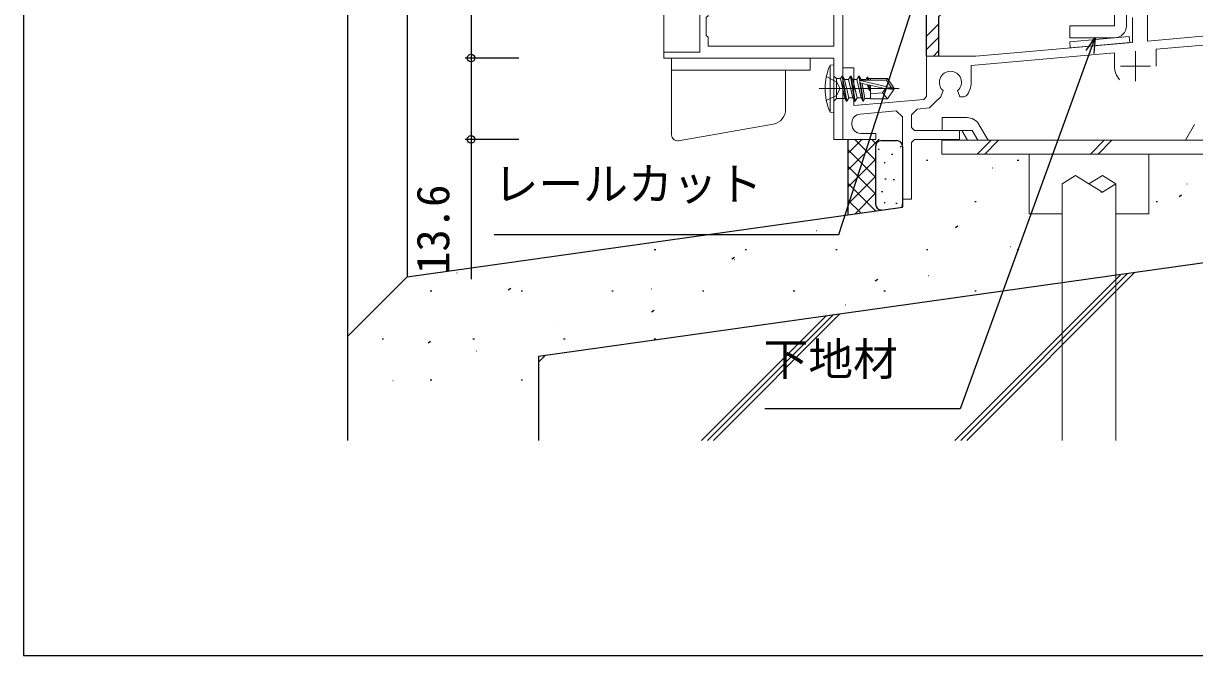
# Model space of a CAD drawing. Units: millimetres, scale not verified. Extents: x -437 to 438, y -331 to 329.
# Drawn here: x -436.8 to -240.6, y -331.3 to -225.5 of the extents above; entities that cross this region are included whole.
import ezdxf
from ezdxf.enums import TextEntityAlignment as Align

# ---------------------------------------------------------------- set-up
doc = ezdxf.new("R2010")
doc.units = ezdxf.units.MM
doc.header["$LTSCALE"] = 2
for name, color, linetype, lineweight in [('0-2_YKK_11', 7, 'Continuous', 18), ('0-4_YKK_12', 2, 'Continuous', 18), ('0-5_YKK_13', 4, 'Continuous', 18)]:
    doc.layers.add(name, color=color, linetype=linetype, lineweight=lineweight)
for name, color, linetype in [('0-3_YKK_11E', 7, 'Continuous'), ('0-7_YKK_D', 6, 'Continuous'), ('0-8_YKK_ZWAK', 7, 'Continuous'), ('0-9_YSS_K', 3, 'Continuous'), ('0-A_YSS_KE', 3, 'Continuous')]:
    doc.layers.add(name, color=color, linetype=linetype)
doc.styles.add('ＭＳ ゴシック', font='')
doc.styles.get('ＭＳ ゴシック').set_extended_font_data('MS Gothic')

msp = doc.modelspace()

# ---------------------------------------------------------------- linework, layer by layer
at = {"layer": '0-2_YKK_11', "color": 4}
for p, q in [((-290.587, -240.126), (-296.631, -240.655)), ((-298, -242.149), (-298, -242.4))]:
    msp.add_line(p, q, dxfattribs=at)
at = {"layer": '0-2_YKK_11', "color": 211}
for points in [[(-329.5, -199), (-329.5, -208.9), (-323.5, -208.9), (-323.5, -230.3), (-329.5, -230.3), (-329.5, -231.3), (-301, -231.3), (-301, -244.9), (-299.5, -244.9), (-299.5, -224.016), (-279.965, -223.334)], [(-298.023, -205.309), (-280.5, -204.39), (-280.5, -221.851), (-301, -222.567), (-301, -229.3), (-322.1, -229.3), (-322.1, -227.8), (-322.4, -227.5), (-322.4, -224.5), (-322.1, -224.2), (-322.1, -221.876), (-322.1, -221.2), (-322.4, -220.9), (-322.4, -219.8), (-322.1, -219.5), (-322.1, -209.176), (-317.223, -208.921)]]:
    msp.add_lwpolyline(points, dxfattribs=at)
at = {"layer": '0-2_YKK_11', "color": 4}
for points in [[(-235.564, -227.306), (-248.5, -228.438), (-248.5, -223.9), (-248.75, -223.467), (-249, -223.034), (-249, -211.9), (-252, -211.9)], [(-251, -224.477), (-251, -228.657), (-277.263, -230.954)], [(-232.631, -228.555), (-247, -229.812), (-247, -232.628)], [(-277.263, -230.954), (-285.5, -230.954), (-285.5, -237.717)], [(-254, -232.628), (-254, -230.425), (-278, -232.525), (-278, -235.34)], [(-296.5, -243.9), (-294, -243.9), (-294, -244.9), (-299.5, -244.9), (-299.5, -232.9), (-297.7, -232.9), (-297.7, -239.242), (-285.956, -238.215)], [(-282.708, -236.741), (-283.1, -237.796), (-284.097, -238.719), (-285.007, -239.638), (-287.087, -239.82), (-285.007, -239.638), (-284.097, -238.719)], [(-278.845, -237.622), (-279.225, -237.796), (-279.9, -237.796), (-280.292, -236.741)], [(-285.5, -237.717), (-285.956, -238.215), (-285.5, -237.717)], [(-288, -245.4), (-288, -254.9), (-289.5, -254.9), (-289.5, -241.122), (-290.587, -240.126), (-289.5, -241.122)], [(-288, -240.816), (-287.087, -239.82), (-288, -240.816)], [(-287.5, -243.4), (-280, -243.4), (-280, -244.9), (-287.5, -244.9), (-288, -245.4), (-287.5, -244.9)]]:
    msp.add_lwpolyline(points, dxfattribs=at)
msp.add_lwpolyline([(-288, -240.816), (-288, -242.9), (-287.5, -243.4), (-288, -242.9)], close=True, dxfattribs=at)
for centre, radius, start, end in [((-281.5, -235.34), 1.85, 310.77281, 229.2272), ((-250.5, -232.628), 3.5, 180, 220.67738), ((-281.5, -235.34), 3.5, 319.32259, 0), ((-296.5, -242.149), 1.5, 94.99999, 180), ((-296.5, -242.4), 1.5, 180, 270)]:
    msp.add_arc(centre, radius, start, end, dxfattribs=at)
at = {"layer": '0-3_YKK_11E'}
for p, q in [((-285.5, -227.615), (-283.5, -225.615)), ((-285.5, -229.86), (-283.5, -227.86)), ((-285.5, -230.954), (-285.5, -230.671)), ((-284.349, -230.954), (-283.5, -230.105))]:
    msp.add_line(p, q, dxfattribs=at)
for points in [[(-285.5, -230.671), (-285.5, -212.4), (-285, -211.9)], [(-285, -211.9), (-282.5, -211.9), (-282.5, -223.4), (-283, -223.9), (-283.5, -224.4), (-283.5, -230.496), (-283.5, -230.954)]]:
    msp.add_lwpolyline(points, dxfattribs=at)
at = {"layer": '0-4_YKK_12'}
for p, q in [((-329.5, -199), (-329.5, -231)), ((-250.5, -230.128), (-250.5, -235.128)), ((-253, -232.628), (-248, -232.628))]:
    msp.add_line(p, q, dxfattribs=at)
at = {"layer": '0-5_YKK_13', "color": 1}
msp.add_line((-252, -225.9), (-252, -206.4), dxfattribs=at)
at = {"layer": '0-5_YKK_13'}
for p, q in [((-328.2, -231.3), (-328.2, -233.3)), ((-305, -231.3), (-328.2, -231.3)), ((-305, -233.3), (-305, -231.3)), ((-328.2, -233.3), (-325.018, -233.3)), ((-328.2, -244.143), (-328.2, -233.3)), ((-325.018, -233.3), (-305, -233.3)), ((-309.1, -233.3), (-309.1, -239.869)), ((-301, -232.4), (-301.653, -232.478)), ((-301.653, -232.478), (-301.653, -240.322)), ((-301, -240.4), (-301, -232.4)), ((-301, -232.576), (-301, -240.224)), ((-302.311, -234.4), (-300.597, -235.255)), ((-301, -234.325), (-300.6, -234.725)), ((-300.6, -234.725), (-299.895, -234.725)), ((-300.6, -234.725), (-300.6, -238.075)), ((-300.597, -235.255), (-299.988, -236.4)), ((-299.65, -234.3), (-299.895, -234.725)), ((-299.895, -234.725), (-299.195, -238.075)), ((-298.95, -238.5), (-299.65, -234.3)), ((-299.65, -234.3), (-299.55, -234.3)), ((-299.55, -234.3), (-298.85, -238.5)), ((-299.232, -234.85), (-298.567, -234.85)), ((-298.25, -234.3), (-298.567, -234.85)), ((-298.567, -234.85), (-297.867, -237.95)), ((-297.55, -238.5), (-298.25, -234.3)), ((-298.25, -234.3), (-298.15, -234.3)), ((-298.15, -234.3), (-297.45, -238.5)), ((-297.832, -234.85), (-297.167, -234.85)), ((-296.85, -234.3), (-297.167, -234.85)), ((-297.167, -234.85), (-296.467, -237.95)), ((-296.85, -234.3), (-296.75, -234.3)), ((-296.697, -235.214), (-296.85, -234.3)), ((-296.75, -234.3), (-296.432, -234.85)), ((-296.75, -234.3), (-296.622, -235.068)), ((-296.15, -238.5), (-296.673, -235.36)), ((-296.61, -235.057), (-291.362, -236.25)), ((-296.432, -234.85), (-296.403, -235)), ((-296.432, -234.85), (-295.652, -234.85)), ((-295.45, -234.5), (-295.652, -234.85)), ((-295.652, -234.85), (-295.606, -235)), ((-295.45, -234.5), (-295.35, -234.5)), ((-295.366, -235), (-295.45, -234.5)), ((-295.35, -234.5), (-295.223, -234.72)), ((-295.35, -234.5), (-295.266, -235)), ((-295.223, -234.72), (-294.9, -234.72)), ((-295.223, -234.72), (-295.189, -235)), ((-294.9, -234.7), (-292.045, -234.7)), ((-294.9, -234.7), (-294.9, -235)), ((-292.045, -234.7), (-292.205, -235)), ((-292.045, -234.7), (-291, -236.25)), ((-303.457, -236.4), (-290.109, -236.4)), ((-296.554, -235.474), (-296.05, -238.5)), ((-296.507, -235.49), (-292.506, -236.4)), ((-296.299, -235.538), (-295.807, -238.08)), ((-295.376, -235.748), (-295.083, -236.7)), ((-295.083, -236.7), (-295.237, -235.779)), ((-295.133, -235.803), (-294.983, -236.7)), ((-295.091, -235.812), (-294.983, -236.7)), ((-295.083, -236.7), (-294.983, -236.7)), ((-294.9, -235.856), (-294.9, -238.1)), ((-292.9, -237.1), (-292.045, -238.1)), ((-292.506, -236.4), (-291, -236.4)), ((-292.506, -236.4), (-291, -236.55)), ((-292.045, -238.1), (-291, -236.55)), ((-291.362, -236.25), (-291, -236.25)), ((-291.362, -236.25), (-291, -236.25)), ((-291, -236.55), (-291, -236.25)), ((-291, -236.55), (-291, -236.25)), ((-301, -238.475), (-300.6, -238.075)), ((-300.6, -238.075), (-299.195, -238.075)), ((-298.95, -238.5), (-299.195, -238.075)), ((-298.95, -238.5), (-298.85, -238.5)), ((-298.85, -238.5), (-298.532, -237.95)), ((-298.532, -237.95), (-297.867, -237.95)), ((-297.55, -238.5), (-297.867, -237.95)), ((-297.55, -238.5), (-297.45, -238.5)), ((-297.45, -238.5), (-297.132, -237.95)), ((-297.132, -237.95), (-296.467, -237.95)), ((-296.15, -238.5), (-296.467, -237.95)), ((-296.15, -238.5), (-296.05, -238.5)), ((-296.05, -238.5), (-295.807, -238.08)), ((-295.807, -238.08), (-294.9, -238.08)), ((-294.9, -238.1), (-292.045, -238.1)), ((-301, -240.4), (-301.653, -240.322)), ((-282.905, -241.251), (-282.905, -243.4)), ((-278.713, -241.252), (-282.905, -241.252)), ((-311.166, -242.331), (-327.026, -245.128)), ((-275.192, -245.052), (-276.722, -242.402)), ((-242.12, -245.053), (-240.59, -242.403)), ((-282.908, -247.352), (-282.908, -245.052)), ((-233.653, -245.052), (-282.908, -245.052)), ((-277.877, -243.4), (-282.905, -243.4)), ((-278.656, -245.052), (-279.609, -243.4)), ((-276.924, -245.052), (-277.877, -243.4)), ((-276.996, -247.352), (-274.696, -245.052)), ((-275.712, -247.352), (-273.412, -245.052)), ((-258.052, -247.352), (-255.752, -245.052)), ((-256.769, -247.352), (-254.469, -245.052)), ((-233.653, -247.352), (-282.908, -247.352)), ((-268.281, -257.352), (-268.281, -247.352)), ((-248.281, -257.352), (-248.281, -247.352)), ((-256.296, -253.752), (-256.031, -253.752)), ((-262.781, -257.352), (-268.281, -257.352)), ((-248.281, -257.352), (-253.781, -257.352))]:
    msp.add_line(p, q, dxfattribs=at)
at = {"layer": '0-5_YKK_13', "color": 1}
msp.add_lwpolyline([(-278, -206.4), (-254, -206.4), (-254, -225.9), (-261.5, -225.9), (-261.5, -227.9), (-254, -227.9)], dxfattribs=at)
at = {"layer": '0-5_YKK_13'}
msp.add_lwpolyline([(-261.505, -228.572), (-261.418, -229.568), (-251.456, -228.697), (-251.543, -227.701)], close=True, dxfattribs=at)
for points in [[(-299.55, -234.3), (-299.232, -234.85), (-298.532, -237.95)], [(-298.15, -234.3), (-297.832, -234.85), (-297.132, -237.95)], [(-296.451, -235), (-292.205, -235), (-291.362, -236.25)], [(-302.311, -238.4), (-300.597, -237.545), (-299.988, -236.4)], [(-292.399, -236.4), (-292.9, -237.1), (-294.9, -237.3)], [(-262.781, -252.352), (-260.531, -250.952), (-258.281, -252.352)], [(-253.781, -252.352), (-256.031, -250.952), (-258.281, -252.352)], [(-256.002, -250.952), (-256.016, -250.952), (-256.031, -250.952)], [(-262.781, -252.352), (-262.781, -268.872), (-262.781, -295.3)], [(-253.781, -252.352), (-256.031, -253.752), (-258.281, -252.352)], [(-253.781, -252.352), (-253.781, -267.608), (-253.781, -295.3)]]:
    msp.add_lwpolyline(points, dxfattribs=at)
at = {"layer": '0-5_YKK_13', "color": 1}
msp.add_arc((-254, -225.9), 2, 270, 0, dxfattribs=at)
at = {"layer": '0-5_YKK_13'}
for centre, radius, start, end in [((-293, -236.4), 9.5, 155.61796, 204.38204), ((-296.451, -235.248), 0.248, 90, 257.19096), ((-311.6, -239.869), 2.5, 280, 0), ((-278.713, -243.552), 2.3, 30.00025, 90), ((-327.2, -244.143), 1, 180, 280)]:
    msp.add_arc(centre, radius, start, end, dxfattribs=at)
at = {"layer": '0-7_YKK_D'}
for p, q in [((-361.8, -198.3), (-361.8, -231.3)), ((-353.8, -231.3), (-362.8, -231.3)), ((-353.8, -231.3), (-362.8, -231.3)), ((-353.8, -244.9), (-362.8, -244.9))]:
    msp.add_line(p, q, dxfattribs=at)
for points in [[(-285.5, -215.438), (-286.288, -217.863), (-300.255, -260.85), (-357.93, -260.85)], [(-257.253, -227.867), (-258.126, -230.263), (-279.87, -290.005), (-312.614, -290.005)], [(-258.768, -230.029), (-257.253, -227.867), (-257.483, -230.497)], [(-361.8, -231.3), (-361.8, -244.9), (-361.8, -268.282)]]:
    msp.add_lwpolyline(points, dxfattribs=at)
for centre in [(-361.8, -231.3), (-361.8, -231.3), (-361.8, -244.9)]:
    msp.add_circle(centre, 0.637, dxfattribs=at)
at = {"layer": '0-8_YKK_ZWAK'}
msp.add_line((-436.8, 293.7), (-436.8, -331.3), dxfattribs=at)
msp.add_lwpolyline([(-436.8, -331.3), (438.2, -331.3), (438.2, 293.7)], dxfattribs=at)
at = {"layer": '0-9_YSS_K'}
for p, q in [((-382.505, -24.301), (-382.505, -277.879)), ((-372.505, -24.301), (-372.505, -267.879)), ((-298.61, -257.503), (-298.61, -244.847)), ((-296.278, -244.848), (-298.61, -247.18)), ((-293.452, -244.85), (-298.61, -250.008)), ((-297.566, -244.85), (-294.095, -248.322)), ((-294.738, -244.85), (-293.957, -245.632)), ((-293.037, -245.097), (-290.502, -245.097)), ((-298.61, -246.636), (-294.041, -251.205)), ((-294.037, -246.097), (-294.037, -255.718)), ((-293.612, -246.514), (-293.412, -246.514)), ((-289.927, -246.089), (-289.727, -246.089)), ((-289.502, -246.097), (-289.502, -255.718)), ((-294.095, -248.322), (-298.61, -252.837)), ((-292.62, -248.782), (-292.42, -248.782)), ((-291.345, -247.365), (-291.145, -247.365)), ((-285.505, -248.4), (-285.255, -248.4)), ((-270.305, -248.4), (-270.055, -248.4)), ((-298.61, -249.464), (-294.041, -254.033)), ((-274.419, -249.68), (-274.371, -249.663)), ((-294.095, -251.15), (-298.61, -255.665)), ((-298.61, -252.292), (-294.041, -256.861)), ((-292.478, -251.475), (-292.278, -251.475)), ((-291.061, -251.616), (-290.861, -251.616)), ((-241.872, -252.359), (-241.825, -252.343)), ((-294.095, -253.979), (-297.458, -257.341)), ((-293.045, -253.6), (-292.845, -253.6)), ((-243.186, -254.458), (-242.77, -254.182)), ((-298.61, -255.121), (-296.521, -257.21)), ((-292.62, -255.443), (-292.42, -255.443)), ((-290.636, -255.585), (-290.436, -255.585)), ((-277.43, -255.275), (-277.18, -255.275)), ((-247.03, -255.275), (-246.78, -255.275)), ((-303.97, -260.145), (-303.923, -260.128)), ((-280.646, -259.663), (-280.229, -259.387)), ((-271.424, -262.824), (-271.377, -262.807)), ((-331.105, -263.35), (-330.855, -263.35)), ((-318.106, -264.868), (-317.689, -264.592)), ((-315.905, -263.35), (-315.655, -263.35)), ((-300.705, -263.35), (-300.455, -263.35)), ((-285.505, -263.35), (-285.255, -263.35)), ((-270.305, -263.35), (-270.055, -263.35)), ((-317.686, -265.001), (-317.639, -264.985)), ((-364.183, -267.262), (-364.136, -267.246)), ((-294.093, -268.563), (-293.676, -268.287)), ((-285.14, -267.681), (-285.092, -267.664)), ((-280.769, -295.3), (-252.965, -267.496)), ((-279.769, -295.3), (-251.801, -267.332)), ((-278.769, -295.3), (-250.638, -267.169)), ((-368.63, -270.225), (-368.38, -270.225)), ((-355.566, -270.073), (-355.149, -269.797)), ((-353.43, -270.225), (-353.18, -270.225)), ((-338.23, -270.225), (-337.98, -270.225)), ((-331.637, -269.942), (-331.59, -269.925)), ((-323.03, -270.225), (-322.78, -270.225)), ((-307.83, -270.225), (-307.58, -270.225)), ((-292.63, -270.225), (-292.38, -270.225)), ((-277.43, -270.225), (-277.18, -270.225)), ((-299.091, -272.621), (-299.043, -272.605)), ((-331.552, -273.768), (-331.135, -273.492)), ((-323.195, -295.3), (-302.323, -274.428)), ((-322.195, -295.3), (-301.16, -274.265)), ((-321.195, -295.3), (-299.996, -274.101)), ((-347.238, -275.466), (-347.19, -275.45)), ((-376.705, -278.3), (-376.455, -278.3)), ((-361.505, -278.3), (-361.255, -278.3)), ((-346.305, -278.3), (-346.055, -278.3)), ((-331.105, -278.3), (-330.855, -278.3)), ((-369.012, -278.973), (-368.595, -278.697)), ((-360.953, -280.323), (-360.906, -280.307)), ((-350.502, -282.18), (-349.355, -281.033)), ((-374.904, -285.264), (-374.857, -285.247)), ((-368.63, -285.175), (-368.38, -285.175)), ((-353.43, -285.175), (-353.18, -285.175))]:
    msp.add_line(p, q, dxfattribs=at)
for centre, start, end in [((-293.037, -246.097), 90, 180), ((-290.502, -246.097), 0, 90), ((-293.037, -255.718), 180, 270), ((-290.502, -255.718), 328.37378, 0)]:
    msp.add_arc(centre, 1, start, end, dxfattribs=at)
at = {"layer": '0-A_YSS_KE'}
for p, q in [((-289.502, -254.403), (-289.502, -256.222)), ((-372.505, -267.879), (-289.502, -256.222)), ((-350.502, -281.194), (-224.502, -263.498)), ((-372.505, -267.879), (-382.505, -277.879)), ((-382.505, -277.879), (-382.501, -295.3)), ((-350.502, -281.194), (-350.502, -295.3))]:
    msp.add_line(p, q, dxfattribs=at)

# ---------------------------------------------------------------- texts
at = {"layer": '0-7_YKK_D', "style": 'ＭＳ ゴシック'}
for s, p in [('レールカット', (-358.014, -256.747)), ('下地材', (-312.804, -286.072))]:
    msp.add_text(s, height=5.499, dxfattribs=at).set_placement(p, align=Align.BOTTOM_LEFT)
msp.add_text('13.6', height=5.499, rotation=90, dxfattribs=at).set_placement((-363.8, -267.433), align=Align.BOTTOM_LEFT)

doc.saveas('drawing.dxf')
